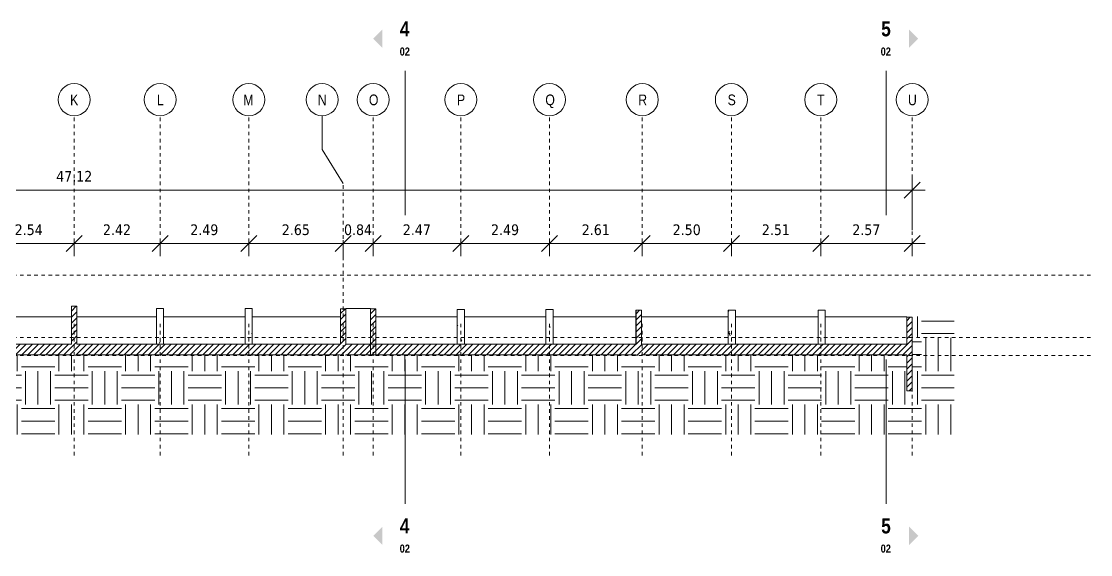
# Model space of a CAD drawing. Header units: metres. Extents: x -223 to 290, y -76 to 118.
# Drawn here: x -77.8 to -47.74, y -9.79 to 5.19 of the extents above; entities that cross this region are included whole.
import ezdxf

# ---------------------------------------------------------------- set-up
doc = ezdxf.new("R2010")
doc.units = ezdxf.units.M
doc.linetypes.add('Centre', pattern=[0.03175, 0.00635, -0.00475, 0.0159, -0.00475])
doc.linetypes.add('Grid Line', pattern=[0.022225, 0.0127, -0.003175, 0.003175, -0.003175])
for name, color, linetype, lineweight in [('A-ANNO-DIMS', 7, 'Continuous', 9), ('A-ANNO-DIMS-150', 7, 'Continuous', 9), ('A-DETL-GENF', 7, 'Continuous', 9), ('A-FLOR', 7, 'Continuous', 9), ('A-FLOR-LEVL', 7, 'Continuous', 9), ('A-FLOR-PATT', 7, 'Continuous', 35), ('A-WALL', 7, 'Continuous', 9), ('A-WALL-PATT', 7, 'Continuous', 35), ('G-ANNO-SYMB', 7, 'Continuous', 9), ('S-COLS', 7, 'Continuous', 9), ('S-GRID', 7, 'Continuous', 9), ('S-GRID-IDEN', 7, 'Continuous', 9)]:
    doc.layers.add(name, color=color, linetype=linetype, lineweight=lineweight)
doc.styles.add('Saira Condensed', font='SairaCondensed-Regular.ttf', dxfattribs={"height": 0.3})
doc.styles.add('Saira Condensed_B', font='', dxfattribs={"height": 0.225})
doc.styles.add('Saira Condensed_B_1', font='', dxfattribs={"height": 0.42})
doc.styles.add('Tahoma', font='tahoma.ttf', dxfattribs={"height": 0.3})
doc.styles.get('Saira Condensed_B').set_extended_font_data('Saira Condensed', bold=True)
doc.styles.get('Saira Condensed_B_1').set_extended_font_data('Saira Condensed', bold=True)
doc.dimstyles.new('R_Tahoma_2_0', dxfattribs={"dimscale": 0.3048, "dimtxt": 0.313206, "dimasz": 1.476378, "dimexe": 1.181102, "dimexo": 0.738189, "dimgap": 0.492126, "dimtad": 1, "dimrnd": 0.01, "dimzin": 0, "dimdsep": 46, "dimtxsty": 'Tahoma', "dimblk1": 'OBLIQUE', "dimblk2": 'OBLIQUE', "dimsah": 1, "dimcen": 0.09, "dimdle": 1.181102, "dimazin": 2, "dimtfac": 1, "dimtdec": 4, "dimtix": 1, "dimtmove": 0, "dimatfit": 3, "dimfxl": 1, "dimtvp": 1, "dimtolj": 1, "dimtzin": 0, "dimarcsym": 2})
pattern_1 = [(45, (-74.98702, -3.582), (-0.0848528, 0.0848528), [])]
pattern_2 = [(0, (-74.99002, -3.582), (1.219, 0.3048), [0.05029, -0.8641, 0.05029, -0.8641, -4.877]), (0, (-74.99002, -3.582), (1.219, 0.3048), [-1.829, 0.05029, -1.779, 0.05029, -0.8641, -2.134]), (0, (-74.99002, -3.582), (1.219, 0.3048), [-4.572, 0.05029, -0.55931, 0.05029, -1.474]), (120, (-74.53302, -3.43), (-0.8734645, 0.903285), [0.05029, -0.86411, 0.05029, -0.86411, -4.877]), (120, (-74.53302, -3.43), (-0.8734645, 0.903285), [-1.829, 0.05029, -1.779, 0.05029, -0.86411, -2.134]), (120, (-74.53302, -3.43), (-0.8734645, 0.903285), [-4.572, 0.05029, -0.55931, 0.05029, -1.474]), (240, (-74.38002, -2.82), (-0.3455355, -1.208085), [0.05029, -0.86411, 0.05029, -0.86411, -4.877]), (240, (-74.38002, -2.82), (-0.3455355, -1.208085), [-1.829, 0.05029, -1.779, 0.05029, -0.86411, -2.134]), (240, (-74.38002, -2.82), (-0.3455355, -1.208085), [-4.572, 0.05029, -0.55931, 0.05029, -1.474])]

# ---------------------------------------------------------------- blocks, each defined once
blk = doc.blocks.new('Grid - 3mm-1144979-Sección 04')
at = {"layer": 'S-GRID-IDEN', "color": 253, "true_color": 0xaaaaaa}
blk.add_circle((-208.423, 2.987), 0.45, dxfattribs=at)
blk = doc.blocks.new('Section - Símbolo_Detalle_Plano-1146154-Sección 04')
at = {"layer": 'G-ANNO-SYMB', "true_color": 0x808080}
blk.add_hatch(color=8, dxfattribs=at).paths.add_polyline_path([(-208.107, -9.006), (-208.107, -9.517), (-208.363, -9.261)])
blk = doc.blocks.new('DIMBLOCK38-Sección 04')
at = {"layer": 'A-ANNO-DIMS-150', "lineweight": 35}
for p, q in [((-78.86, -1.05), (-78.635, -0.825)), ((-76.315, -1.05), (-76.09, -0.825)), ((-78.86, -1.05), (-79.085, -1.275)), ((-76.315, -1.05), (-76.54, -1.275))]:
    blk.add_line(p, q, dxfattribs=at)
at = {"layer": 'A-ANNO-DIMS-150'}
for p, q in [((-78.86, -1.05), (-78.86, -0.957)), ((-78.86, -1.05), (-76.315, -1.05)), ((-78.86, -1.05), (-78.86, -1.41)), ((-76.315, -1.05), (-76.315, -0.957)), ((-76.315, -1.05), (-76.315, -1.41))]:
    blk.add_line(p, q, dxfattribs=at)
at = {"layer": 'A-ANNO-DIMS-150', "color": 0, "insert": (-77.985, -0.515), "char_height": 0.3, "width": 0.95453, "attachment_point": 1, "line_spacing_factor": 0.994306, "style": 'Tahoma'}
blk.add_mtext('2.54', dxfattribs=at)
blk = doc.blocks.new('_Oblique')
at = {"color": 0, "linetype": 'ByBlock', "lineweight": -2}
blk.add_line((-0.5, -0.5), (0.5, 0.5), dxfattribs=at)
blk = doc.blocks.new('DIMBLOCK39-Sección 04')
at = {"layer": 'A-ANNO-DIMS-150', "lineweight": 35}
for p, q in [((-76.315, -1.05), (-76.09, -0.825)), ((-73.898, -1.05), (-73.673, -0.825)), ((-76.315, -1.05), (-76.54, -1.275)), ((-73.898, -1.05), (-74.123, -1.275))]:
    blk.add_line(p, q, dxfattribs=at)
at = {"layer": 'A-ANNO-DIMS-150'}
for p, q in [((-76.315, -1.05), (-76.315, -0.957)), ((-76.315, -1.05), (-73.898, -1.05)), ((-76.315, -1.05), (-76.315, -1.41)), ((-73.898, -1.05), (-73.898, -0.957)), ((-73.898, -1.05), (-73.898, -1.41))]:
    blk.add_line(p, q, dxfattribs=at)
at = {"layer": 'A-ANNO-DIMS-150', "color": 0, "insert": (-75.504, -0.515), "char_height": 0.3, "width": 0.95453, "attachment_point": 1, "line_spacing_factor": 0.994306, "style": 'Tahoma'}
blk.add_mtext('2.42', dxfattribs=at)
blk = doc.blocks.new('DIMBLOCK40-Sección 04')
at = {"layer": 'A-ANNO-DIMS-150', "lineweight": 35}
for p, q in [((-73.898, -1.05), (-73.673, -0.825)), ((-71.404, -1.05), (-71.179, -0.825)), ((-73.898, -1.05), (-74.123, -1.275)), ((-71.404, -1.05), (-71.629, -1.275))]:
    blk.add_line(p, q, dxfattribs=at)
at = {"layer": 'A-ANNO-DIMS-150'}
for p, q in [((-73.898, -1.05), (-73.898, -0.957)), ((-73.898, -1.05), (-71.404, -1.05)), ((-73.898, -1.05), (-73.898, -1.41)), ((-71.404, -1.05), (-71.404, -0.957)), ((-71.404, -1.05), (-71.404, -1.41))]:
    blk.add_line(p, q, dxfattribs=at)
at = {"layer": 'A-ANNO-DIMS-150', "color": 0, "insert": (-73.049, -0.515), "char_height": 0.3, "width": 0.95453, "attachment_point": 1, "line_spacing_factor": 0.994306, "style": 'Tahoma'}
blk.add_mtext('2.49', dxfattribs=at)
blk = doc.blocks.new('DIMBLOCK41-Sección 04')
at = {"layer": 'A-ANNO-DIMS-150', "lineweight": 35}
for p, q in [((-71.404, -1.05), (-71.179, -0.825)), ((-68.751, -1.05), (-68.526, -0.825)), ((-71.404, -1.05), (-71.629, -1.275)), ((-68.751, -1.05), (-68.976, -1.275))]:
    blk.add_line(p, q, dxfattribs=at)
at = {"layer": 'A-ANNO-DIMS-150'}
for p, q in [((-71.404, -1.05), (-71.404, -0.957)), ((-71.404, -1.05), (-68.751, -1.05)), ((-71.404, -1.05), (-71.404, -1.41)), ((-68.751, -1.05), (-68.751, -0.957)), ((-68.751, -1.05), (-68.751, -1.41))]:
    blk.add_line(p, q, dxfattribs=at)
at = {"layer": 'A-ANNO-DIMS-150', "color": 0, "insert": (-70.475, -0.515), "char_height": 0.3, "width": 0.95453, "attachment_point": 1, "line_spacing_factor": 0.994306, "style": 'Tahoma'}
blk.add_mtext('2.65', dxfattribs=at)
blk = doc.blocks.new('DIMBLOCK42-Sección 04')
at = {"layer": 'A-ANNO-DIMS-150', "lineweight": 35}
for p, q in [((-68.751, -1.05), (-68.526, -0.825)), ((-67.908, -1.05), (-67.683, -0.825)), ((-68.751, -1.05), (-68.976, -1.275)), ((-67.908, -1.05), (-68.133, -1.275))]:
    blk.add_line(p, q, dxfattribs=at)
at = {"layer": 'A-ANNO-DIMS-150'}
for p, q in [((-68.751, -1.05), (-68.751, -0.957)), ((-68.751, -1.05), (-67.908, -1.05)), ((-68.751, -1.05), (-68.751, -1.41)), ((-67.908, -1.05), (-67.908, -0.957)), ((-67.908, -1.05), (-67.908, -1.41))]:
    blk.add_line(p, q, dxfattribs=at)
at = {"layer": 'A-ANNO-DIMS-150', "color": 0, "insert": (-68.727, -0.515), "char_height": 0.3, "width": 0.95453, "attachment_point": 1, "line_spacing_factor": 0.994306, "style": 'Tahoma'}
blk.add_mtext('0.84', dxfattribs=at)
blk = doc.blocks.new('DIMBLOCK43-Sección 04')
at = {"layer": 'A-ANNO-DIMS-150', "lineweight": 35}
for p, q in [((-67.908, -1.05), (-67.683, -0.825)), ((-65.442, -1.05), (-65.217, -0.825)), ((-67.908, -1.05), (-68.133, -1.275)), ((-65.442, -1.05), (-65.667, -1.275))]:
    blk.add_line(p, q, dxfattribs=at)
at = {"layer": 'A-ANNO-DIMS-150'}
for p, q in [((-67.908, -1.05), (-67.908, -0.957)), ((-67.908, -1.05), (-65.442, -1.05)), ((-67.908, -1.05), (-67.908, -1.41)), ((-65.442, -1.05), (-65.442, -0.957)), ((-65.442, -1.05), (-65.442, -1.41))]:
    blk.add_line(p, q, dxfattribs=at)
at = {"layer": 'A-ANNO-DIMS-150', "color": 0, "insert": (-67.073, -0.515), "char_height": 0.3, "width": 0.95453, "attachment_point": 1, "line_spacing_factor": 0.994306, "style": 'Tahoma'}
blk.add_mtext('2.47', dxfattribs=at)
blk = doc.blocks.new('DIMBLOCK44-Sección 04')
at = {"layer": 'A-ANNO-DIMS-150', "lineweight": 35}
for p, q in [((-65.442, -1.05), (-65.217, -0.825)), ((-62.948, -1.05), (-62.723, -0.825)), ((-65.442, -1.05), (-65.667, -1.275)), ((-62.948, -1.05), (-63.173, -1.275))]:
    blk.add_line(p, q, dxfattribs=at)
at = {"layer": 'A-ANNO-DIMS-150'}
for p, q in [((-65.442, -1.05), (-65.442, -0.957)), ((-65.442, -1.05), (-62.948, -1.05)), ((-65.442, -1.05), (-65.442, -1.41)), ((-62.948, -1.05), (-62.948, -0.957)), ((-62.948, -1.05), (-62.948, -1.41))]:
    blk.add_line(p, q, dxfattribs=at)
at = {"layer": 'A-ANNO-DIMS-150', "color": 0, "insert": (-64.593, -0.515), "char_height": 0.3, "width": 0.95453, "attachment_point": 1, "line_spacing_factor": 0.994306, "style": 'Tahoma'}
blk.add_mtext('2.49', dxfattribs=at)
blk = doc.blocks.new('DIMBLOCK45-Sección 04')
at = {"layer": 'A-ANNO-DIMS-150', "lineweight": 35}
for p, q in [((-62.948, -1.05), (-62.723, -0.825)), ((-60.34, -1.05), (-60.115, -0.825)), ((-62.948, -1.05), (-63.173, -1.275)), ((-60.34, -1.05), (-60.565, -1.275))]:
    blk.add_line(p, q, dxfattribs=at)
at = {"layer": 'A-ANNO-DIMS-150'}
for p, q in [((-62.948, -1.05), (-62.948, -0.957)), ((-62.948, -1.05), (-60.34, -1.05)), ((-62.948, -1.05), (-62.948, -1.41)), ((-60.34, -1.05), (-60.34, -0.957)), ((-60.34, -1.05), (-60.34, -1.41))]:
    blk.add_line(p, q, dxfattribs=at)
at = {"layer": 'A-ANNO-DIMS-150', "color": 0, "insert": (-62.042, -0.515), "char_height": 0.3, "width": 0.95453, "attachment_point": 1, "line_spacing_factor": 0.994306, "style": 'Tahoma'}
blk.add_mtext('2.61', dxfattribs=at)
blk = doc.blocks.new('DIMBLOCK46-Sección 04')
at = {"layer": 'A-ANNO-DIMS-150', "lineweight": 35}
for p, q in [((-60.34, -1.05), (-60.115, -0.825)), ((-57.837, -1.05), (-57.612, -0.825)), ((-60.34, -1.05), (-60.565, -1.275)), ((-57.837, -1.05), (-58.062, -1.275))]:
    blk.add_line(p, q, dxfattribs=at)
at = {"layer": 'A-ANNO-DIMS-150'}
for p, q in [((-60.34, -1.05), (-60.34, -0.957)), ((-60.34, -1.05), (-57.837, -1.05)), ((-60.34, -1.05), (-60.34, -1.41)), ((-57.837, -1.05), (-57.837, -0.957)), ((-57.837, -1.05), (-57.837, -1.41))]:
    blk.add_line(p, q, dxfattribs=at)
at = {"layer": 'A-ANNO-DIMS-150', "color": 0, "insert": (-59.486, -0.515), "char_height": 0.3, "width": 0.95453, "attachment_point": 1, "line_spacing_factor": 0.994306, "style": 'Tahoma'}
blk.add_mtext('2.50', dxfattribs=at)
blk = doc.blocks.new('DIMBLOCK47-Sección 04')
at = {"layer": 'A-ANNO-DIMS-150', "lineweight": 35}
for p, q in [((-57.837, -1.05), (-57.612, -0.825)), ((-55.325, -1.05), (-55.1, -0.825)), ((-57.837, -1.05), (-58.062, -1.275)), ((-55.325, -1.05), (-55.55, -1.275))]:
    blk.add_line(p, q, dxfattribs=at)
at = {"layer": 'A-ANNO-DIMS-150'}
for p, q in [((-57.837, -1.05), (-57.837, -0.957)), ((-57.837, -1.05), (-55.325, -1.05)), ((-57.837, -1.05), (-57.837, -1.41)), ((-55.325, -1.05), (-55.325, -0.957)), ((-55.325, -1.05), (-55.325, -1.41))]:
    blk.add_line(p, q, dxfattribs=at)
at = {"layer": 'A-ANNO-DIMS-150', "color": 0, "insert": (-56.979, -0.515), "char_height": 0.3, "width": 0.95453, "attachment_point": 1, "line_spacing_factor": 0.994306, "style": 'Tahoma'}
blk.add_mtext('2.51', dxfattribs=at)
blk = doc.blocks.new('DIMBLOCK48-Sección 04')
at = {"layer": 'A-ANNO-DIMS-150', "lineweight": 35}
for p, q in [((-55.325, -1.05), (-55.1, -0.825)), ((-52.751, -1.05), (-52.526, -0.825)), ((-55.325, -1.05), (-55.55, -1.275)), ((-52.751, -1.05), (-52.976, -1.275))]:
    blk.add_line(p, q, dxfattribs=at)
at = {"layer": 'A-ANNO-DIMS-150'}
for p, q in [((-55.325, -1.05), (-55.325, -0.957)), ((-55.325, -1.05), (-52.391, -1.05)), ((-55.325, -1.05), (-55.325, -1.41)), ((-52.751, -1.05), (-52.751, -0.957)), ((-52.751, -1.05), (-52.751, -1.41))]:
    blk.add_line(p, q, dxfattribs=at)
at = {"layer": 'A-ANNO-DIMS-150', "color": 0, "insert": (-54.436, -0.515), "char_height": 0.3, "width": 0.95453, "attachment_point": 1, "line_spacing_factor": 0.994306, "style": 'Tahoma'}
blk.add_mtext('2.57', dxfattribs=at)
blk = doc.blocks.new('DIMBLOCK49-Sección 04')
at = {"layer": 'A-ANNO-DIMS-150'}
for p, q in [((-99.867, 0.45), (-99.867, 0.81)), ((-52.751, 0.45), (-52.751, 0.81)), ((-100.227, 0.45), (-52.391, 0.45)), ((-99.867, 0.45), (-99.867, -0.676)), ((-52.751, 0.45), (-52.751, -0.676))]:
    blk.add_line(p, q, dxfattribs=at)
at = {"layer": 'A-ANNO-DIMS-150', "lineweight": 35}
for p, q in [((-99.867, 0.45), (-99.642, 0.675)), ((-52.751, 0.45), (-52.526, 0.675)), ((-99.867, 0.45), (-100.092, 0.225)), ((-52.751, 0.45), (-52.976, 0.225))]:
    blk.add_line(p, q, dxfattribs=at)
at = {"layer": 'A-ANNO-DIMS-150', "color": 0, "insert": (-76.819, 0.985), "char_height": 0.3, "width": 1.223, "attachment_point": 1, "line_spacing_factor": 0.994306, "style": 'Tahoma'}
blk.add_mtext('47.12', dxfattribs=at)

msp = doc.modelspace()

# ---------------------------------------------------------------- hatches: boundary and pattern name
at = {"layer": 'A-DETL-GENF', "true_color": 0xc0c0c0}
h = msp.add_hatch(dxfattribs=at)
h.set_pattern_fill('FP_15', color=9, style=0, pattern_type=2)
h.set_pattern_definition([(0, (-74.987, -3.582), (0.9375, 0.9375), [0.9375, -0.9375]), (0, (-74.987, -3.231), (0.9375, 0.9375), [0.9375, -0.9375]), (0, (-74.987, -2.879), (0.9375, 0.9375), [0.9375, -0.9375]), (90, (-74.87, -2.762), (-0.9375, 0.9375), [0.9375, -0.9375]), (90, (-74.519, -2.762), (-0.9375, 0.9375), [0.9375, -0.9375]), (90, (-74.167, -2.762), (-0.9375, 0.9375), [0.9375, -0.9375])])
h.paths.add_polyline_path([(-100.922, -6.416), (-51.573, -6.416), (-51.573, -2.949), (-52.747, -3.124), (-52.747, -5.197), (-52.907, -5.197), (-52.907, -4.194), (-99.725, -4.194), (-99.725, -5.2), (-99.943, -5.2), (-99.943, -2.695), (-101.498, -2.599), (-101.498, -6.416), (-101.018, -6.416)])
at = {"layer": 'A-FLOR-PATT', "lineweight": 9, "true_color": 0x808080}
h = msp.add_hatch(dxfattribs=at)
h.set_pattern_fill('FP_7', color=8, style=0, pattern_type=2)
h.set_pattern_definition(pattern_1)
h.paths.add_polyline_path([(-52.904, -4.178), (-52.754, -4.178), (-52.754, -3.878), (-99.934, -3.878), (-99.934, -4.178), (-54.693, -4.178)])
at = {"layer": 'A-WALL-PATT', "lineweight": 9, "true_color": 0x808080}
h = msp.add_hatch(dxfattribs=at)
h.set_pattern_fill('FP_7', color=8, style=0, pattern_type=2)
h.set_pattern_definition(pattern_1)
h.paths.add_polyline_path([(-76.39, -4.194), (-76.24, -4.194), (-76.24, -4.178), (-76.39, -4.178)])
h.paths.add_polyline_path([(-76.24, -3.878), (-76.24, -2.813), (-76.39, -2.813), (-76.39, -3.878)])
h = msp.add_hatch(dxfattribs=at)
h.set_pattern_fill('FP_7', color=8, style=0, pattern_type=2)
h.set_pattern_definition(pattern_1)
h.paths.add_polyline_path([(-68.735, -4.194), (-68.676, -4.194), (-68.676, -4.178), (-68.826, -4.178), (-68.826, -4.194)])
h.paths.add_polyline_path([(-68.826, -3.878), (-68.676, -3.878), (-68.676, -2.883), (-68.826, -2.883), (-68.826, -3.583)])
h = msp.add_hatch(dxfattribs=at)
h.set_pattern_fill('FP_7', color=8, style=0, pattern_type=2)
h.set_pattern_definition(pattern_1)
h.paths.add_polyline_path([(-67.833, -4.194), (-67.833, -2.883), (-67.983, -2.883), (-67.983, -4.194)])
h = msp.add_hatch(dxfattribs=at)
h.set_pattern_fill('FP_7', color=8, style=0, pattern_type=2)
h.set_pattern_definition(pattern_1)
h.paths.add_polyline_path([(-60.367, -4.194), (-60.367, -4.178), (-60.517, -4.178), (-60.517, -4.194)])
h.paths.add_polyline_path([(-60.367, -3.878), (-60.367, -2.928), (-60.517, -2.928), (-60.517, -3.878)])
h = msp.add_hatch(dxfattribs=at)
h.set_pattern_fill('FP_7', color=8, style=0, pattern_type=2)
h.set_pattern_definition(pattern_1)
h.paths.add_polyline_path([(-52.904, -5.194), (-52.754, -5.194), (-52.754, -4.178), (-52.904, -4.178)])
h.paths.add_polyline_path([(-52.754, -3.878), (-52.754, -3.125), (-52.904, -3.125), (-52.904, -3.878)])
at = {"layer": 'S-COLS'}
h = msp.add_hatch(dxfattribs=at)
h.set_pattern_fill('FP_8', color=256, style=0, pattern_type=2)
h.set_pattern_definition([(0, (-74.99002, -3.582), (1.219, 0.3048), [0.05029, -0.8641, 0.05029, -0.8641, -4.877]), (0, (-74.99002, -3.582), (1.219, 0.3048), [-1.829, 0.05029, -1.779, 0.05029, -0.8641, -2.134]), (0, (-74.99002, -3.582), (1.219, 0.3048), [-4.572, 0.05029, -0.55931, 0.05029, -1.474]), (120, (-74.53302, -3.43), (-0.873465, 0.903285), [0.05029, -0.86411, 0.05029, -0.86411, -4.877]), (120, (-74.53302, -3.43), (-0.873465, 0.903285), [-1.829, 0.05029, -1.779, 0.05029, -0.86411, -2.134]), (120, (-74.53302, -3.43), (-0.873465, 0.903285), [-4.572, 0.05029, -0.55931, 0.05029, -1.474]), (240, (-74.38102, -2.82), (-0.345535, -1.208085), [0.05029, -0.86411, 0.05029, -0.86411, -4.877]), (240, (-74.38102, -2.82), (-0.345535, -1.208085), [-1.829, 0.05029, -1.779, 0.05029, -0.86411, -2.134]), (240, (-74.38102, -2.82), (-0.345535, -1.208085), [-4.572, 0.05029, -0.55931, 0.05029, -1.474])])
h.paths.add_polyline_path([(-73.999, -4.194), (-73.799, -4.194), (-73.799, -4.178), (-73.999, -4.178)])
h.paths.add_polyline_path([(-73.999, -3.878), (-73.799, -3.878), (-73.799, -2.88), (-73.999, -2.88), (-73.999, -3.583)])
h = msp.add_hatch(dxfattribs=at)
h.set_pattern_fill('FP_12', color=256, style=0, pattern_type=2)
h.set_pattern_definition(pattern_2)
h.paths.add_polyline_path([(-71.306, -4.194), (-71.306, -4.178), (-71.506, -4.178), (-71.506, -4.194)])
h.paths.add_polyline_path([(-71.306, -3.878), (-71.306, -2.88), (-71.506, -2.88), (-71.506, -3.878)])
h = msp.add_hatch(dxfattribs=at)
h.set_pattern_fill('FP_12', color=256, style=0, pattern_type=2)
h.set_pattern_definition(pattern_2)
h.paths.add_polyline_path([(-65.544, -3.878), (-65.344, -3.878), (-65.344, -2.906), (-65.544, -2.906)])
h = msp.add_hatch(dxfattribs=at)
h.set_pattern_fill('FP_12', color=256, style=0, pattern_type=2)
h.set_pattern_definition(pattern_2)
h.paths.add_polyline_path([(-63.049, -3.878), (-62.849, -3.878), (-62.849, -2.906), (-63.049, -2.906)])
h = msp.add_hatch(dxfattribs=at)
h.set_pattern_fill('FP_12', color=256, style=0, pattern_type=2)
h.set_pattern_definition(pattern_2)
h.paths.add_polyline_path([(-57.814, -3.878), (-57.722, -3.878), (-57.722, -2.926), (-57.922, -2.926), (-57.922, -3.878)])
h = msp.add_hatch(dxfattribs=at)
h.set_pattern_fill('FP_14', color=256, style=0, pattern_type=2)
h.set_pattern_definition([(0, (-55.39602, -3.582), (0.00362, 0.3048), [0.00015, -0.00257, 0.00015, -0.00257, -0.01448]), (0, (-55.39602, -3.582), (0.00362, 0.3048), [-0.00543, 0.00015, -0.00528, 0.00015, -0.00257, -0.00633]), (0, (-55.39602, -3.582), (0.00362, 0.3048), [-0.01357, 0.00015, -0.00166, 0.00015, -0.00438]), (90.098, (-55.3940189, -3.43), (-0.0025852962, 0.9034568996), [0.04355, -0.74834, 0.04355, -0.74834, -4.223]), (90.098, (-55.3940189, -3.43), (-0.0025852962, 0.9034568996), [-1.584, 0.04355, -1.54, 0.04355, -0.74834, -1.848]), (90.098, (-55.3940189, -3.43), (-0.0025852962, 0.9034568996), [-3.959, 0.04355, -0.48438, 0.04355, -1.276]), (269.902, (-55.3940189, -2.82), (-0.0010261911, -1.2080000118), [0.04355, -0.74834, 0.04355, -0.74834, -4.223]), (269.902, (-55.3940189, -2.82), (-0.0010261911, -1.2080000118), [-1.584, 0.04355, -1.54, 0.04355, -0.74834, -1.848]), (269.902, (-55.3940189, -2.82), (-0.0010261911, -1.2080000118), [-3.959, 0.04355, -0.48438, 0.04355, -1.276])])
h.paths.add_polyline_path([(-55.398, -3.878), (-55.398, -3.878), (-55.398, -3.115)])
h = msp.add_hatch(dxfattribs=at)
h.set_pattern_fill('FP_11', color=256, style=0, pattern_type=2)
h.set_pattern_definition([(0, (-73.99702, -3.582), (0.00362, 0.3048), [0.00015, -0.00257, 0.00015, -0.00257, -0.01448]), (0, (-73.99702, -3.582), (0.00362, 0.3048), [-0.00543, 0.00015, -0.00528, 0.00015, -0.00257, -0.00633]), (0, (-73.99702, -3.582), (0.00362, 0.3048), [-0.01357, 0.00015, -0.00166, 0.00015, -0.00438]), (90.098, (-73.9950189, -3.43), (-0.0025852962, 0.9034568996), [0.04355, -0.74834, 0.04355, -0.74834, -4.223]), (90.098, (-73.9950189, -3.43), (-0.0025852962, 0.9034568996), [-1.584, 0.04355, -1.54, 0.04355, -0.74834, -1.848]), (90.098, (-73.9950189, -3.43), (-0.0025852962, 0.9034568996), [-3.959, 0.04355, -0.48438, 0.04355, -1.276]), (269.902, (-73.9950189, -2.82), (-0.0010261911, -1.2080000118), [0.04355, -0.74834, 0.04355, -0.74834, -4.223]), (269.902, (-73.9950189, -2.82), (-0.0010261911, -1.2080000118), [-1.584, 0.04355, -1.54, 0.04355, -0.74834, -1.848]), (269.902, (-73.9950189, -2.82), (-0.0010261911, -1.2080000118), [-3.959, 0.04355, -0.48438, 0.04355, -1.276])])
h.paths.add_polyline_path([(-74, -4.194), (-73.999, -4.194), (-74, -4.178)])
h.paths.add_polyline_path([(-74, -3.878), (-73.999, -3.878), (-74, -3.878)])
h = msp.add_hatch(dxfattribs=at)
h.set_pattern_fill('FP_13', color=256, style=0, pattern_type=2)
h.set_pattern_definition([(0, (-71.50302, -3.582), (0.00362, 0.3048), [0.00015, -0.00257, 0.00015, -0.00257, -0.01448]), (0, (-71.50302, -3.582), (0.00362, 0.3048), [-0.00543, 0.00015, -0.00528, 0.00015, -0.00257, -0.00633]), (0, (-71.50302, -3.582), (0.00362, 0.3048), [-0.01357, 0.00015, -0.00166, 0.00015, -0.00438]), (90.098, (-71.5020189, -3.43), (-0.0025852962, 0.9034568996), [0.04355, -0.74834, 0.04355, -0.74834, -4.223]), (90.098, (-71.5020189, -3.43), (-0.0025852962, 0.9034568996), [-1.584, 0.04355, -1.54, 0.04355, -0.74834, -1.848]), (90.098, (-71.5020189, -3.43), (-0.0025852962, 0.9034568996), [-3.959, 0.04355, -0.48438, 0.04355, -1.276]), (269.902, (-71.5010189, -2.82), (-0.0010261911, -1.2080000118), [0.04355, -0.74834, 0.04355, -0.74834, -4.223]), (269.902, (-71.5010189, -2.82), (-0.0010261911, -1.2080000118), [-1.584, 0.04355, -1.54, 0.04355, -0.74834, -1.848]), (269.902, (-71.5010189, -2.82), (-0.0010261911, -1.2080000118), [-3.959, 0.04355, -0.48438, 0.04355, -1.276])])
h.paths.add_polyline_path([(-71.506, -3.878), (-71.506, -3.878), (-71.506, -3.878)])
h = msp.add_hatch(dxfattribs=at)
h.set_pattern_fill('FP_12', color=256, style=0, pattern_type=2)
h.set_pattern_definition(pattern_2)
h.paths.add_polyline_path([(-65.344, -4.194), (-65.344, -4.178), (-65.544, -4.178), (-65.544, -4.194)])

# ---------------------------------------------------------------- linework, layer by layer
at = {"layer": 'A-FLOR', "lineweight": 18}
for p, q in [((-76.39, -3.878), (-83.853, -3.878)), ((-68.826, -3.878), (-76.24, -3.878)), ((-60.517, -3.878), (-68.676, -3.878)), ((-52.904, -3.878), (-60.367, -3.878)), ((-52.754, -4.178), (-52.754, -3.878)), ((-83.853, -4.178), (-76.39, -4.178)), ((-76.24, -4.178), (-68.826, -4.178)), ((-68.676, -4.178), (-60.517, -4.178)), ((-60.367, -4.178), (-52.904, -4.178))]:
    msp.add_line(p, q, dxfattribs=at)
at = {"layer": 'A-FLOR-LEVL', "color": 253, "linetype": 'Centre', "true_color": 0xaaaaaa}
for p, q in [((-47.736, -1.944), (-105.335, -1.944)), ((-47.736, -3.69), (-105.335, -3.69)), ((-47.736, -4.194), (-103.43, -4.194))]:
    msp.add_line(p, q, dxfattribs=at)
at = {"layer": 'A-WALL', "lineweight": 18}
for p, q in [((-76.24, -2.813), (-76.39, -2.813)), ((-76.39, -2.813), (-76.39, -3.878)), ((-76.24, -3.878), (-76.24, -2.813)), ((-68.676, -2.883), (-68.826, -2.883)), ((-68.826, -2.883), (-68.826, -3.878)), ((-68.676, -3.878), (-68.676, -2.883)), ((-67.833, -2.883), (-67.983, -2.883)), ((-67.983, -2.883), (-67.983, -4.194)), ((-67.833, -4.194), (-67.833, -2.883)), ((-60.367, -2.928), (-60.517, -2.928)), ((-60.517, -2.928), (-60.517, -3.878)), ((-60.367, -3.878), (-60.367, -2.928)), ((-52.904, -3.125), (-52.904, -3.878)), ((-52.754, -3.125), (-52.904, -3.125)), ((-52.754, -3.878), (-52.754, -3.125)), ((-76.39, -4.178), (-76.39, -4.194)), ((-76.24, -4.194), (-76.24, -4.178)), ((-68.826, -4.178), (-68.826, -4.194)), ((-68.676, -4.194), (-68.676, -4.178)), ((-60.517, -4.178), (-60.517, -4.194)), ((-60.367, -4.194), (-60.367, -4.178)), ((-52.904, -4.178), (-52.904, -5.194)), ((-52.754, -5.194), (-52.754, -4.178)), ((-52.904, -5.194), (-52.754, -5.194))]:
    msp.add_line(p, q, dxfattribs=at)
at = {"layer": 'A-WALL'}
for p, q in [((-76.238, -2.813), (-76.24, -2.813)), ((-76.238, -3.116), (-76.238, -2.813)), ((-68.673, -2.883), (-68.676, -2.883)), ((-67.981, -2.881), (-68.674, -2.881)), ((-68.674, -2.881), (-68.674, -3.878)), ((-67.981, -2.883), (-67.981, -2.881)), ((-67.981, -2.881), (-67.981, -2.883)), ((-67.831, -2.883), (-67.833, -2.883)), ((-67.831, -3.116), (-67.831, -2.883)), ((-60.517, -2.928), (-60.521, -2.928)), ((-60.521, -2.928), (-60.521, -3.116)), ((-76.39, -3.116), (-78.761, -3.116)), ((-74, -3.116), (-76.238, -3.116)), ((-76.238, -3.116), (-76.238, -3.878)), ((-74, -3.878), (-74, -3.116)), ((-71.506, -3.116), (-73.799, -3.116)), ((-71.506, -3.878), (-71.506, -3.116)), ((-68.826, -3.116), (-71.306, -3.116)), ((-67.832, -3.115), (-67.832, -3.878)), ((-65.544, -3.115), (-67.832, -3.115)), ((-65.544, -3.878), (-65.544, -3.115)), ((-63.049, -3.115), (-65.344, -3.115)), ((-63.049, -3.878), (-63.049, -3.115)), ((-60.52, -3.115), (-62.849, -3.115)), ((-60.52, -3.115), (-60.52, -3.878)), ((-57.922, -3.115), (-60.367, -3.115)), ((-55.398, -3.115), (-57.722, -3.115)), ((-52.907, -3.115), (-55.198, -3.115)), ((-52.907, -3.125), (-52.907, -3.115)), ((-52.904, -3.125), (-52.907, -3.125)), ((-76.238, -4.178), (-76.238, -4.194)), ((-74, -4.194), (-74, -4.178)), ((-71.506, -4.194), (-71.506, -4.178)), ((-68.674, -4.178), (-68.674, -4.194)), ((-67.832, -4.178), (-67.832, -4.194)), ((-65.544, -4.194), (-65.544, -4.178)), ((-63.049, -4.194), (-63.049, -4.178)), ((-60.52, -4.178), (-60.52, -4.194)), ((-52.907, -5.194), (-52.904, -5.194))]:
    msp.add_line(p, q, dxfattribs=at)
at = {"layer": 'G-ANNO-SYMB', "lineweight": 18}
for p, q in [((-67.005, 3.8), (-67.005, -0.253)), ((-53.482, 3.8), (-53.482, -0.253)), ((-67.005, -4.307), (-67.005, -8.361)), ((-53.482, -4.307), (-53.482, -8.361))]:
    msp.add_line(p, q, dxfattribs=at)
at = {"layer": 'S-COLS'}
for p, q in [((-74.001, -2.88), (-74.001, -3.116)), ((-73.999, -2.88), (-74.001, -2.88)), ((-73.999, -2.88), (-73.999, -3.878)), ((-73.799, -2.88), (-73.999, -2.88)), ((-73.799, -2.88), (-73.799, -3.878)), ((-71.507, -2.88), (-71.507, -3.116)), ((-71.506, -2.88), (-71.507, -2.88)), ((-71.506, -2.88), (-71.506, -3.878)), ((-71.306, -2.88), (-71.506, -2.88)), ((-71.306, -2.88), (-71.306, -3.878)), ((-65.545, -2.906), (-65.545, -3.115)), ((-65.544, -2.906), (-65.545, -2.906)), ((-65.544, -2.906), (-65.544, -3.878)), ((-65.344, -2.906), (-65.544, -2.906)), ((-65.344, -2.906), (-65.344, -3.878)), ((-63.05, -2.906), (-63.05, -3.115)), ((-63.049, -2.906), (-63.05, -2.906)), ((-63.049, -2.906), (-63.049, -3.878)), ((-62.849, -2.906), (-63.049, -2.906)), ((-62.849, -2.906), (-62.849, -3.878)), ((-57.923, -2.926), (-57.923, -3.115)), ((-57.922, -2.926), (-57.923, -2.926)), ((-57.922, -2.926), (-57.922, -3.878)), ((-57.722, -2.926), (-57.922, -2.926)), ((-57.722, -2.926), (-57.722, -3.878)), ((-55.399, -2.926), (-55.399, -3.115)), ((-55.398, -2.926), (-55.399, -2.926)), ((-55.398, -2.926), (-55.398, -3.878)), ((-55.198, -2.926), (-55.398, -2.926)), ((-55.198, -2.926), (-55.198, -3.878)), ((-73.999, -4.178), (-73.999, -4.194)), ((-73.799, -4.178), (-73.799, -4.194)), ((-71.506, -4.178), (-71.506, -4.194)), ((-71.306, -4.178), (-71.306, -4.194)), ((-65.544, -4.178), (-65.544, -4.194)), ((-65.344, -4.178), (-65.344, -4.194)), ((-63.049, -4.178), (-63.049, -4.194)), ((-62.849, -4.178), (-62.849, -4.194)), ((-57.922, -4.178), (-57.922, -4.194)), ((-57.722, -4.178), (-57.722, -4.194)), ((-55.398, -4.178), (-55.398, -4.194)), ((-55.198, -4.178), (-55.198, -4.194))]:
    msp.add_line(p, q, dxfattribs=at)
at = {"layer": 'S-GRID', "color": 254, "linetype": 'Grid Line', "true_color": 0xd4d4d4}
for p, q in [((-76.315, -1.213), (-76.315, 2.537)), ((-73.898, -1.213), (-73.898, 2.537)), ((-71.404, -1.213), (-71.404, 2.537)), ((-67.908, -1.213), (-67.908, 2.537)), ((-65.442, -1.213), (-65.442, 2.537)), ((-62.948, -1.213), (-62.948, 2.537)), ((-60.34, -1.213), (-60.34, 2.537)), ((-57.837, -1.213), (-57.837, 2.537)), ((-55.325, -1.213), (-55.325, 2.537)), ((-52.751, -1.213), (-52.751, 2.537)), ((-68.751, -3.118), (-68.751, 0.632)), ((-76.315, -7.006), (-76.315, -3.256)), ((-73.898, -7.006), (-73.898, -3.256)), ((-71.404, -7.006), (-71.404, -3.256)), ((-68.751, -7.006), (-68.751, -3.256)), ((-67.908, -7.006), (-67.908, -3.256)), ((-65.442, -7.006), (-65.442, -3.256)), ((-62.948, -7.006), (-62.948, -3.256)), ((-60.34, -7.006), (-60.34, -3.256)), ((-57.837, -7.006), (-57.837, -3.256)), ((-55.325, -7.006), (-55.325, -3.256)), ((-52.751, -7.006), (-52.751, -3.256))]:
    msp.add_line(p, q, dxfattribs=at)
at = {"layer": 'S-GRID', "color": 254, "true_color": 0xd4d4d4}
for p, q in [((-69.343, 1.585), (-69.343, 2.537)), ((-68.751, 0.632), (-69.343, 1.585))]:
    msp.add_line(p, q, dxfattribs=at)

# ---------------------------------------------------------------- block references
at = {"layer": 'G-ANNO-SYMB', "color": 8, "lineweight": 18, "true_color": 0x808080, "extrusion": (0, 0, -1), "rotation": 180}
msp.add_blockref('Section - Símbolo_Detalle_Plano-1146154-Sección 04', (-140.458, -4.561), dxfattribs=at)
at = {"layer": 'G-ANNO-SYMB', "color": 8, "lineweight": 18, "true_color": 0x808080, "rotation": 180}
msp.add_blockref('Section - Símbolo_Detalle_Plano-1146154-Sección 04', (-260.945, -4.561), dxfattribs=at)
at = {"layer": 'G-ANNO-SYMB', "color": 8, "lineweight": 18, "true_color": 0x808080}
msp.add_blockref('Section - Símbolo_Detalle_Plano-1146154-Sección 04', (140.458, 0), dxfattribs=at)
at = {"layer": 'G-ANNO-SYMB', "color": 8, "lineweight": 18, "true_color": 0x808080, "extrusion": (0, 0, -1)}
msp.add_blockref('Section - Símbolo_Detalle_Plano-1146154-Sección 04', (260.945, 0), dxfattribs=at)
at = {"layer": 'S-GRID-IDEN', "color": 253, "true_color": 0xaaaaaa}
for p in [(132.108, 0), (134.525, 0), (137.019, 0), (139.08, 0), (140.515, 0), (142.981, 0), (145.475, 0), (148.083, 0), (150.586, 0), (153.098, 0), (155.672, 0)]:
    msp.add_blockref('Grid - 3mm-1144979-Sección 04', p, dxfattribs=at)

# ---------------------------------------------------------------- texts
at = {"layer": 'G-ANNO-SYMB', "char_height": 0.42, "attachment_point": 1, "style": 'Saira Condensed_B_1'}
for s, insert, width in [('\\fSaira Condensed|b1|i0|c0|p2|;4', (-67.156, 5.186), 0.36076), ('\\fSaira Condensed|b1|i0|c0|p2|;5', (-53.623, 5.186), 0.33671), ('\\fSaira Condensed|b1|i0|c0|p2|;4', (-67.156, -8.776), 0.36076), ('\\fSaira Condensed|b1|i0|c0|p2|;5', (-53.623, -8.776), 0.33671)]:
    msp.add_mtext(s, dxfattribs=dict(at, insert=insert, width=width))
at = {"layer": 'G-ANNO-SYMB', "color": 8, "true_color": 0x808080, "char_height": 0.225, "width": 0.37278, "attachment_point": 1, "style": 'Saira Condensed_B', "bg_fill": 3, "box_fill_scale": 1.25, "bg_fill_color": 256, "bg_fill_true_color": 13158600, "bg_fill_transparency": 0}
for insert in [(-67.161, 4.453), (-53.638, 4.453), (-67.161, -9.509), (-53.638, -9.509)]:
    msp.add_mtext('02', dxfattribs=dict(at, insert=insert))
at = {"layer": 'S-GRID-IDEN', "color": 253, "true_color": 0xaaaaaa, "char_height": 0.3, "attachment_point": 1, "style": 'Saira Condensed'}
for s, insert, width in [('K', (-76.428, 3.132), 0.26456), ('L', (-73.987, 3.132), 0.20443), ('M', (-71.558, 3.132), 0.36076), ('N', (-69.466, 3.132), 0.28861), ('O', (-68.027, 3.132), 0.27658), ('P', (-65.551, 3.132), 0.25253), ('Q', (-63.066, 3.132), 0.27658), ('R', (-60.454, 3.132), 0.26456), ('S', (-57.941, 3.132), 0.24051), ('T', (-55.424, 3.132), 0.22848), ('U', (-52.87, 3.132), 0.27658)]:
    msp.add_mtext(s, dxfattribs=dict(at, insert=insert, width=width))

# ---------------------------------------------------------------- dimensions: what is measured, and where the dimension line sits
at = {"layer": 'A-ANNO-DIMS'}
for base, p1, p2, override, picture, middle in [((-52.751, 0.45), (-99.867, -0.901), (-52.751, -0.901), {"dimpost": '<>', "dimfxl": 47.11627}, 'DIMBLOCK49-Sección 04', (-76.309, 0.753)), ((-76.31485, -1.04984), (-78.85976, -0.73164), (-76.31485, -0.73164), {"dimpost": '<>', "dimfxl": 2.544912}, 'DIMBLOCK38-Sección 04', (-77.58731, -0.74359)), ((-73.898, -1.05), (-76.315, -0.732), (-73.898, -0.732), {"dimpost": '<>', "dimfxl": 2.416896}, 'DIMBLOCK39-Sección 04', (-75.106, -0.747)), ((-71.404, -1.05), (-73.898, -0.732), (-71.404, -0.732), {"dimpost": '<>', "dimfxl": 2.493804}, 'DIMBLOCK40-Sección 04', (-72.651, -0.744)), ((-68.751, -1.05), (-71.404, -0.732), (-68.751, -0.732), {"dimpost": '<>', "dimfxl": 2.653512}, 'DIMBLOCK41-Sección 04', (-70.077, -0.744)), ((-67.908, -1.05), (-68.751, -0.732), (-67.908, -0.732), {"dimpost": '<>', "dimfxl": 0.842201}, 'DIMBLOCK42-Sección 04', (-68.33, -0.743)), ((-65.442, -1.05), (-67.908, -0.732), (-65.442, -0.732), {"dimpost": '<>', "dimfxl": 2.466096}, 'DIMBLOCK43-Sección 04', (-66.675, -0.747)), ((-62.948, -1.05), (-65.442, -0.732), (-62.948, -0.732), {"dimpost": '<>', "dimfxl": 2.494804}, 'DIMBLOCK44-Sección 04', (-64.195, -0.744)), ((-60.34, -1.05), (-62.948, -0.732), (-60.34, -0.732), {"dimpost": '<>', "dimfxl": 2.607312}, 'DIMBLOCK45-Sección 04', (-61.644, -0.744)), ((-57.837, -1.05), (-60.34, -0.732), (-57.837, -0.732), {"dimpost": '<>', "dimfxl": 2.503496}, 'DIMBLOCK46-Sección 04', (-59.088, -0.744)), ((-55.325, -1.05), (-57.837, -0.732), (-55.325, -0.732), {"dimpost": '<>', "dimfxl": 2.511804}, 'DIMBLOCK47-Sección 04', (-56.581, -0.744)), ((-52.751, -1.05), (-55.325, -0.732), (-52.751, -0.732), {"dimpost": '<>', "dimfxl": 2.573804}, 'DIMBLOCK48-Sección 04', (-54.038, -0.744))]:
    dim = msp.add_linear_dim(base=base, p1=p1, p2=p2, dimstyle='R_Tahoma_2_0', override=override, dxfattribs=at)
    dim.commit()
    dim.dimension.update_dxf_attribs({"geometry": picture, "text_midpoint": middle})

doc.saveas('drawing.dxf')
